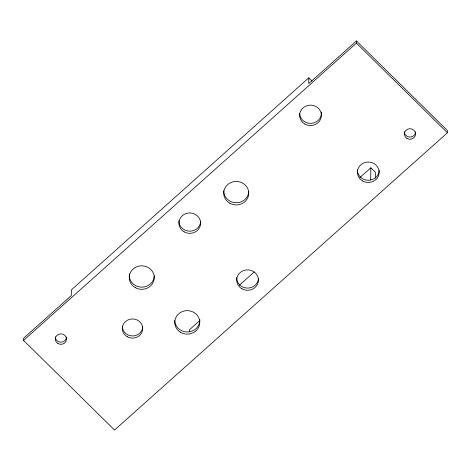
<?xml version="1.0" encoding="UTF-8"?>
<svg xmlns="http://www.w3.org/2000/svg" width="471" height="471" viewBox="0 0 471 471"><rect width="100%" height="100%" fill="white"/><g stroke="black" fill="none" stroke-linecap="round" stroke-linejoin="round"><path stroke-width="0.71" d="M308.776 77.862L308.717 83.579L356.441 40.965L447.45 130.597L447.426 132.769L114.559 430.035L23.55 340.403L23.574 338.231L71.298 295.611L71.356 289.895L308.776 77.862L311.914 80.953M189.472 331.902L189.489 329.759L199.898 320.468M447.426 132.769L356.417 43.138L356.441 40.965M370.712 179.957L370.836 167.806L359.926 177.549M375.328 178.009L375.387 172.286L370.836 167.806M23.55 340.403L356.417 43.138M239.333 285.249L254.122 272.044M415.593 131.921A5.605 5.258 0.6 0 1 409.858 137.043A5.605 5.258 0.6 0 1 404.389 131.656M66.523 337.053A5.605 5.258 0.6 0 1 60.788 342.182A5.605 5.258 0.6 0 1 55.319 336.794M379.202 170.325A10.88 10.203 0.6 0 1 368.063 180.269A10.88 10.203 0.6 0 1 357.448 169.813M321.352 112.074A10.88 10.203 0.6 0 1 311.337 123.331A10.88 10.203 0.6 0 1 299.662 113.558M248.788 191.308A12.529 11.751 0.6 0 1 235.965 202.76A12.529 11.751 0.6 0 1 223.737 190.72M154.294 275.694A12.529 11.751 0.6 0 1 141.8 287.151A12.529 11.751 0.6 0 1 129.248 275.718M129.248 275.105A12.529 11.751 0.6 0 1 129.342 273.881M258.42 278.814A10.88 10.203 0.6 0 1 246.975 288.081A10.88 10.203 0.6 0 1 236.707 277.637M200.67 221.235A10.88 10.203 0.6 0 1 189.536 231.179A10.88 10.203 0.6 0 1 178.915 220.722M142.766 326.603A10.221 9.585 0.6 0 1 132.304 335.947A10.221 9.585 0.6 0 1 122.33 326.12M199.763 319.285A12.529 11.751 0.6 0 1 187.958 331.949A12.529 11.751 0.6 0 1 174.753 320.533M57.98 343.583A5.605 5.258 0.6 0 0 66.499 339.232A5.605 5.258 0.6 0 0 58.21 334.481A5.605 5.258 0.6 0 0 57.98 343.583M407.05 138.45A5.605 5.258 0.6 0 0 415.569 134.094A5.605 5.258 0.6 0 0 407.28 129.348A5.605 5.258 0.6 0 0 407.05 138.45M304.849 124.032A10.88 10.203 0.6 0 0 321.387 115.583A10.88 10.203 0.6 0 0 305.296 106.364A10.88 10.203 0.6 0 0 304.849 124.032M362.641 180.946A10.88 10.203 0.6 0 0 379.179 172.498A10.88 10.203 0.6 0 0 363.088 163.278A10.88 10.203 0.6 0 0 362.641 180.946M135.23 287.598A12.529 11.751 0.6 0 0 154.276 277.872A12.529 11.751 0.6 0 0 135.742 267.251A12.529 11.751 0.6 0 0 135.23 287.598M241.9 288.776A10.88 10.203 0.6 0 0 258.438 280.327A10.88 10.203 0.6 0 0 242.347 271.108A10.88 10.203 0.6 0 0 241.9 288.776M184.108 231.856A10.88 10.203 0.6 0 0 200.646 223.407A10.88 10.203 0.6 0 0 184.555 214.187A10.88 10.203 0.6 0 0 184.108 231.856M229.718 203.213A12.529 11.751 0.6 0 0 248.765 193.481A12.529 11.751 0.6 0 0 230.237 182.866A12.529 11.751 0.6 0 0 229.718 203.213M127.205 336.718A10.221 9.585 0.6 0 0 142.742 328.776A10.221 9.585 0.6 0 0 127.629 320.115A10.221 9.585 0.6 0 0 127.205 336.718M180.734 332.414A12.529 11.751 0.6 0 0 199.781 322.688A12.529 11.751 0.6 0 0 181.247 312.073A12.529 11.751 0.6 0 0 180.734 332.414"/></g></svg>
